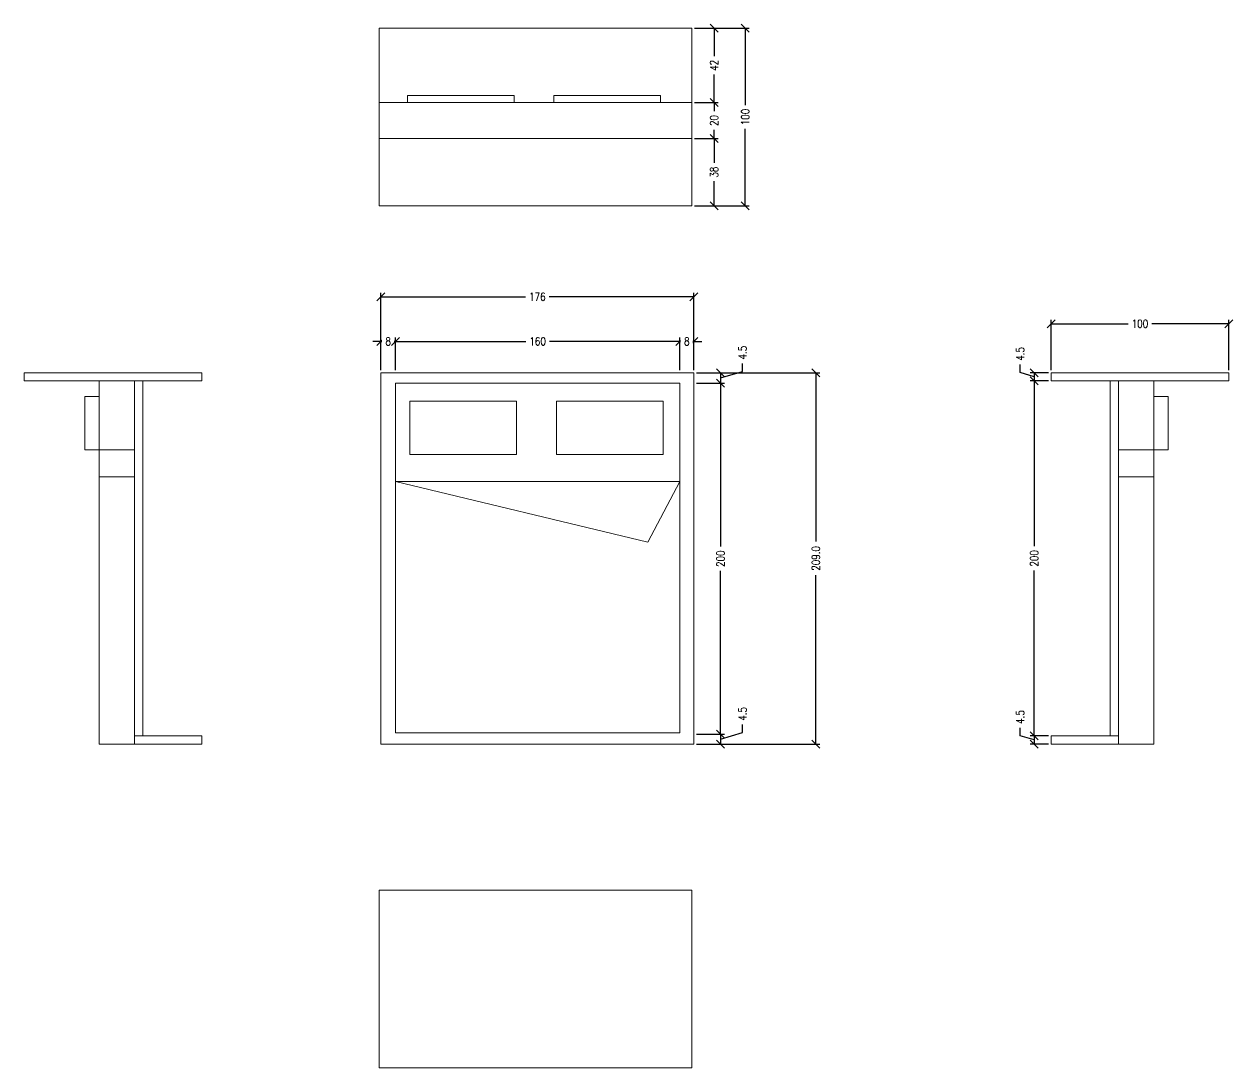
# Model space of a CAD drawing. Header units: inches. Extents: x 157 to 1857, y 42 to 911.
# Drawn here: x 157 to 836, y 42 to 629 of the extents above; entities that cross this region are included whole.
import ezdxf

# ---------------------------------------------------------------- set-up
doc = ezdxf.new("R2010")
doc.units = ezdxf.units.IN
doc.header["$MEASUREMENT"] = 0
doc.layers.add('Arredi', color=3, linetype='Continuous', lineweight=15)
doc.layers.add('quote', color=1, linetype='Continuous', lineweight=15)
doc.styles.add('E-ROMANS', font='romans.shx', dxfattribs={"width": 0.8})
doc.dimstyles.new('E-0050_TICK_18', dxfattribs={"dimscale": 0.001, "dimtxt": 90, "dimasz": 90, "dimexe": 45, "dimexo": 30, "dimgap": 45, "dimtad": 0, "dimzin": 0, "dimdsep": 46, "dimtxsty": 'E-ROMANS', "dimblk": 'OBLIQUE', "dimcen": 45, "dimclrd": 256, "dimclre": 256, "dimclrt": 256, "dimadec": 0, "dimazin": 0, "dimtfac": 1, "dimtmove": 1, "dimatfit": 3, "dimldrblk": 'OPEN90', "dimfxl": 1, "dimtfill": 1, "dimtolj": 1, "dimtzin": 0, "dimarcsym": 0})

# ---------------------------------------------------------------- blocks, each defined once
blk = doc.blocks.new('_Oblique')
at = {"color": 0, "linetype": 'ByBlock', "lineweight": -2}
blk.add_line((-0.5, -0.5), (0.5, 0.5), dxfattribs=at)
blk = doc.blocks.new('*D16')
at = {"layer": 'Defpoints', "color": 0, "transparency": 16777216}
for p in [(533.29, 433.35), (533.29, 427.39), (548.33, 427.39)]:
    blk.add_point(p, dxfattribs=at)
at = {"layer": 'quote', "lineweight": -2, "transparency": 16777216}
for p, q in [((560.71, 434.08), (560.71, 438.58)), ((534.79, 433.35), (550.58, 433.35)), ((548.33, 430.37), (560.71, 434.08)), ((548.33, 433.35), (548.33, 427.39)), ((534.79, 427.39), (550.58, 427.39))]:
    blk.add_line(p, q, dxfattribs=at)
at = {"layer": 'quote', "lineweight": -2, "transparency": 16777216, "xscale": 4.5, "yscale": 4.5, "zscale": 4.5}
for p, rotation in [((548.33, 433.35), 90), ((548.33, 427.39), 270)]:
    blk.add_blockref('_Oblique', p, dxfattribs=dict(at, rotation=rotation))
at = {"layer": 'quote', "transparency": 16777216, "insert": (560.71, 444.6), "char_height": 4.5, "attachment_point": 5, "rotation": 90, "style": 'E-ROMANS', "bg_fill": 3, "box_fill_scale": 1.25, "bg_fill_color": 256, "bg_fill_true_color": 13158600, "bg_fill_transparency": 0}
blk.add_mtext('\\A1;4.5', dxfattribs=at)
blk = doc.blocks.new('_Open90')
at = {"color": 0, "linetype": 'ByBlock', "lineweight": -2}
for p, q in [((0, 0), (-1, 0)), ((-0.5, 0.5), (0, 0)), ((0, 0), (-0.5, -0.5))]:
    blk.add_line(p, q, dxfattribs=at)
blk = doc.blocks.new('*D17')
at = {"layer": 'Defpoints', "color": 0, "transparency": 16777216}
for p in [(533.29, 427.39), (533.29, 229.93), (548.33, 229.93)]:
    blk.add_point(p, dxfattribs=at)
at = {"layer": 'quote', "lineweight": -2, "transparency": 16777216}
for p, q in [((534.79, 427.39), (550.58, 427.39)), ((548.33, 427.39), (548.33, 335.54)), ((548.33, 229.93), (548.33, 321.78)), ((534.79, 229.93), (550.58, 229.93))]:
    blk.add_line(p, q, dxfattribs=at)
at = {"layer": 'quote', "lineweight": -2, "transparency": 16777216, "xscale": 4.5, "yscale": 4.5, "zscale": 4.5}
for p, rotation in [((548.33, 427.39), 90), ((548.33, 229.93), 270)]:
    blk.add_blockref('_Oblique', p, dxfattribs=dict(at, rotation=rotation))
at = {"layer": 'quote', "transparency": 16777216, "insert": (548.33, 328.66), "char_height": 4.5, "attachment_point": 5, "rotation": 90, "style": 'E-ROMANS', "bg_fill": 3, "box_fill_scale": 1.25, "bg_fill_color": 256, "bg_fill_true_color": 13158600, "bg_fill_transparency": 0}
blk.add_mtext('\\A1;200', dxfattribs=at)
blk = doc.blocks.new('*D18')
at = {"layer": 'Defpoints', "color": 0, "transparency": 16777216}
for p in [(533.29, 229.93), (533.29, 224.35), (548.33, 224.35)]:
    blk.add_point(p, dxfattribs=at)
at = {"layer": 'quote', "lineweight": -2, "transparency": 16777216}
for p, q in [((560.71, 230.85), (560.71, 235.35)), ((534.79, 229.93), (550.58, 229.93)), ((548.33, 227.14), (560.71, 230.85)), ((548.33, 229.93), (548.33, 224.35)), ((534.79, 224.35), (550.58, 224.35))]:
    blk.add_line(p, q, dxfattribs=at)
at = {"layer": 'quote', "lineweight": -2, "transparency": 16777216, "xscale": 4.5, "yscale": 4.5, "zscale": 4.5}
for p, rotation in [((548.33, 229.93), 90), ((548.33, 224.35), 270)]:
    blk.add_blockref('_Oblique', p, dxfattribs=dict(at, rotation=rotation))
at = {"layer": 'quote', "transparency": 16777216, "insert": (560.71, 241.37), "char_height": 4.5, "attachment_point": 5, "rotation": 90, "style": 'E-ROMANS', "bg_fill": 3, "box_fill_scale": 1.25, "bg_fill_color": 256, "bg_fill_true_color": 13158600, "bg_fill_transparency": 0}
blk.add_mtext('\\A1;4.5', dxfattribs=at)
blk = doc.blocks.new('*D19')
at = {"layer": 'Defpoints', "color": 0, "transparency": 16777216}
for p in [(533.29, 433.35), (533.29, 224.35), (601.95, 224.35)]:
    blk.add_point(p, dxfattribs=at)
at = {"layer": 'quote', "lineweight": -2, "transparency": 16777216}
for p, q in [((534.79, 433.35), (604.2, 433.35)), ((601.95, 433.35), (601.95, 338.3)), ((601.95, 224.35), (601.95, 319.4)), ((534.79, 224.35), (604.2, 224.35))]:
    blk.add_line(p, q, dxfattribs=at)
at = {"layer": 'quote', "lineweight": -2, "transparency": 16777216, "xscale": 4.5, "yscale": 4.5, "zscale": 4.5}
for p, rotation in [((601.95, 433.35), 90), ((601.95, 224.35), 270)]:
    blk.add_blockref('_Oblique', p, dxfattribs=dict(at, rotation=rotation))
at = {"layer": 'quote', "transparency": 16777216, "insert": (601.95, 328.85), "char_height": 4.5, "attachment_point": 5, "rotation": 90, "style": 'E-ROMANS', "bg_fill": 3, "box_fill_scale": 1.25, "bg_fill_color": 256, "bg_fill_true_color": 13158600, "bg_fill_transparency": 0}
blk.add_mtext('\\A1;209.0', dxfattribs=at)
blk = doc.blocks.new('*D20')
at = {"layer": 'Defpoints', "color": 0, "transparency": 16777216}
for p in [(533.29, 476.06), (357.29, 433.35), (533.29, 433.35)]:
    blk.add_point(p, dxfattribs=at)
at = {"layer": 'quote', "lineweight": -2, "transparency": 16777216}
for p, q in [((357.29, 434.85), (357.29, 478.31)), ((357.29, 476.06), (438.67, 476.06)), ((533.29, 476.06), (451.91, 476.06)), ((533.29, 434.85), (533.29, 478.31))]:
    blk.add_line(p, q, dxfattribs=at)
at = {"layer": 'quote', "lineweight": -2, "transparency": 16777216, "xscale": 4.5, "yscale": 4.5, "zscale": 4.5, "rotation": 180}
blk.add_blockref('_Oblique', (357.29, 476.06), dxfattribs=at)
at = {"layer": 'quote', "lineweight": -2, "transparency": 16777216, "xscale": 4.5, "yscale": 4.5, "zscale": 4.5}
blk.add_blockref('_Oblique', (533.29, 476.06), dxfattribs=at)
at = {"layer": 'quote', "transparency": 16777216, "insert": (445.29, 476.06), "char_height": 4.5, "attachment_point": 5, "style": 'E-ROMANS', "bg_fill": 3, "box_fill_scale": 1.25, "bg_fill_color": 256, "bg_fill_true_color": 13158600, "bg_fill_transparency": 0}
blk.add_mtext('\\A1;176', dxfattribs=at)
blk = doc.blocks.new('*D21')
at = {"layer": 'Defpoints', "color": 0, "transparency": 16777216}
for p in [(357.29, 433.35), (365.45, 433.35)]:
    blk.add_point(p, dxfattribs=at)
at = {"layer": 'quote', "lineweight": -2, "transparency": 16777216}
for p, q in [((357.29, 450.96), (352.79, 450.96)), ((357.29, 434.85), (357.29, 453.21)), ((357.29, 450.96), (357.92, 450.96)), ((365.45, 450.96), (364.82, 450.96)), ((365.45, 434.85), (365.45, 453.21)), ((365.45, 450.96), (369.95, 450.96))]:
    blk.add_line(p, q, dxfattribs=at)
at = {"layer": 'quote', "lineweight": -2, "transparency": 16777216, "xscale": 4.5, "yscale": 4.5, "zscale": 4.5}
blk.add_blockref('_Oblique', (357.29, 450.96), dxfattribs=at)
at = {"layer": 'quote', "lineweight": -2, "transparency": 16777216, "xscale": 4.5, "yscale": 4.5, "zscale": 4.5, "rotation": 180}
blk.add_blockref('_Oblique', (365.45, 450.96), dxfattribs=at)
at = {"layer": 'quote', "transparency": 16777216, "insert": (361.37, 450.96), "char_height": 4.5, "attachment_point": 5, "style": 'E-ROMANS', "bg_fill": 3, "box_fill_scale": 1.25, "bg_fill_color": 256, "bg_fill_true_color": 13158600, "bg_fill_transparency": 0}
blk.add_mtext('\\A1;8', dxfattribs=at)
at = {"layer": 'Defpoints', "color": 0, "transparency": 16777216}
blk.add_point((365.45, 450.96), dxfattribs=at)
blk = doc.blocks.new('*D22')
at = {"layer": 'Defpoints', "color": 0, "transparency": 16777216}
for p in [(525.45, 450.96), (365.45, 433.35), (525.45, 433.35)]:
    blk.add_point(p, dxfattribs=at)
at = {"layer": 'quote', "lineweight": -2, "transparency": 16777216}
for p, q in [((365.45, 434.85), (365.45, 453.21)), ((365.45, 450.96), (438.82, 450.96)), ((525.45, 450.96), (452.07, 450.96)), ((525.45, 434.85), (525.45, 453.21))]:
    blk.add_line(p, q, dxfattribs=at)
at = {"layer": 'quote', "lineweight": -2, "transparency": 16777216, "xscale": 4.5, "yscale": 4.5, "zscale": 4.5, "rotation": 180}
blk.add_blockref('_Oblique', (365.45, 450.96), dxfattribs=at)
at = {"layer": 'quote', "lineweight": -2, "transparency": 16777216, "xscale": 4.5, "yscale": 4.5, "zscale": 4.5}
blk.add_blockref('_Oblique', (525.45, 450.96), dxfattribs=at)
at = {"layer": 'quote', "transparency": 16777216, "insert": (445.45, 450.96), "char_height": 4.5, "attachment_point": 5, "style": 'E-ROMANS', "bg_fill": 3, "box_fill_scale": 1.25, "bg_fill_color": 256, "bg_fill_true_color": 13158600, "bg_fill_transparency": 0}
blk.add_mtext('\\A1;160', dxfattribs=at)
blk = doc.blocks.new('*D23')
at = {"layer": 'Defpoints', "color": 0, "transparency": 16777216}
for p in [(525.45, 433.35), (533.29, 433.35)]:
    blk.add_point(p, dxfattribs=at)
at = {"layer": 'quote', "lineweight": -2, "transparency": 16777216}
for p, q in [((525.45, 450.96), (520.95, 450.96)), ((525.45, 434.85), (525.45, 453.21)), ((525.45, 450.96), (525.92, 450.96)), ((533.29, 450.96), (532.82, 450.96)), ((533.29, 434.85), (533.29, 453.21)), ((533.29, 450.96), (537.79, 450.96))]:
    blk.add_line(p, q, dxfattribs=at)
at = {"layer": 'quote', "lineweight": -2, "transparency": 16777216, "xscale": 4.5, "yscale": 4.5, "zscale": 4.5}
blk.add_blockref('_Oblique', (525.45, 450.96), dxfattribs=at)
at = {"layer": 'quote', "lineweight": -2, "transparency": 16777216, "xscale": 4.5, "yscale": 4.5, "zscale": 4.5, "rotation": 180}
blk.add_blockref('_Oblique', (533.29, 450.96), dxfattribs=at)
at = {"layer": 'quote', "transparency": 16777216, "insert": (529.37, 450.96), "char_height": 4.5, "attachment_point": 5, "style": 'E-ROMANS', "bg_fill": 3, "box_fill_scale": 1.25, "bg_fill_color": 256, "bg_fill_true_color": 13158600, "bg_fill_transparency": 0}
blk.add_mtext('\\A1;8', dxfattribs=at)
at = {"layer": 'Defpoints', "color": 0, "transparency": 16777216}
blk.add_point((533.29, 450.96), dxfattribs=at)
blk = doc.blocks.new('*D25')
at = {"layer": 'Defpoints', "color": 0, "transparency": 16777216}
for p in [(532.22, 627.2), (532.22, 527.2), (562.26, 527.2)]:
    blk.add_point(p, dxfattribs=at)
at = {"layer": 'quote', "lineweight": -2, "transparency": 16777216}
for p, q in [((533.72, 627.2), (564.51, 627.2)), ((562.26, 627.2), (562.26, 583.82)), ((562.26, 527.2), (562.26, 570.58)), ((533.72, 527.2), (564.51, 527.2))]:
    blk.add_line(p, q, dxfattribs=at)
at = {"layer": 'quote', "lineweight": -2, "transparency": 16777216, "xscale": 4.5, "yscale": 4.5, "zscale": 4.5}
for p, rotation in [((562.26, 627.2), 90), ((562.26, 527.2), 270)]:
    blk.add_blockref('_Oblique', p, dxfattribs=dict(at, rotation=rotation))
at = {"layer": 'quote', "transparency": 16777216, "insert": (562.26, 577.2), "char_height": 4.5, "attachment_point": 5, "rotation": 90, "style": 'E-ROMANS', "bg_fill": 3, "box_fill_scale": 1.25, "bg_fill_color": 256, "bg_fill_true_color": 13158600, "bg_fill_transparency": 0}
blk.add_mtext('\\A1;100', dxfattribs=at)
blk = doc.blocks.new('*D26')
at = {"layer": 'Defpoints', "color": 0, "transparency": 16777216}
for p in [(532.22, 627.2), (532.17, 585.29), (544.69, 585.29)]:
    blk.add_point(p, dxfattribs=at)
at = {"layer": 'quote', "lineweight": -2, "transparency": 16777216}
for p, q in [((533.72, 627.2), (546.94, 627.2)), ((544.69, 627.2), (544.69, 611.41)), ((544.69, 585.29), (544.69, 601.08)), ((533.67, 585.29), (546.94, 585.29))]:
    blk.add_line(p, q, dxfattribs=at)
at = {"layer": 'quote', "lineweight": -2, "transparency": 16777216, "xscale": 4.5, "yscale": 4.5, "zscale": 4.5}
for p, rotation in [((544.69, 627.2), 90), ((544.69, 585.29), 270)]:
    blk.add_blockref('_Oblique', p, dxfattribs=dict(at, rotation=rotation))
at = {"layer": 'quote', "transparency": 16777216, "insert": (544.69, 606.24), "char_height": 4.5, "attachment_point": 5, "rotation": 90, "style": 'E-ROMANS', "bg_fill": 3, "box_fill_scale": 1.25, "bg_fill_color": 256, "bg_fill_true_color": 13158600, "bg_fill_transparency": 0}
blk.add_mtext('\\A1;42', dxfattribs=at)
blk = doc.blocks.new('*D27')
at = {"layer": 'Defpoints', "color": 0, "transparency": 16777216}
for p in [(532.17, 585.29), (532.22, 565.2), (544.69, 565.2)]:
    blk.add_point(p, dxfattribs=at)
at = {"layer": 'quote', "lineweight": -2, "transparency": 16777216}
for p, q in [((533.67, 585.29), (546.94, 585.29)), ((544.69, 585.29), (544.69, 580.41)), ((533.72, 565.2), (546.94, 565.2)), ((544.69, 565.2), (544.69, 570.08))]:
    blk.add_line(p, q, dxfattribs=at)
at = {"layer": 'quote', "lineweight": -2, "transparency": 16777216, "xscale": 4.5, "yscale": 4.5, "zscale": 4.5}
for p, rotation in [((544.69, 585.29), 90), ((544.69, 565.2), 270)]:
    blk.add_blockref('_Oblique', p, dxfattribs=dict(at, rotation=rotation))
at = {"layer": 'quote', "transparency": 16777216, "insert": (544.69, 575.24), "char_height": 4.5, "attachment_point": 5, "rotation": 90, "style": 'E-ROMANS', "bg_fill": 3, "box_fill_scale": 1.25, "bg_fill_color": 256, "bg_fill_true_color": 13158600, "bg_fill_transparency": 0}
blk.add_mtext('\\A1;20', dxfattribs=at)
blk = doc.blocks.new('*D28')
at = {"layer": 'Defpoints', "color": 0, "transparency": 16777216}
for p in [(532.22, 565.2), (532.22, 527.2), (544.69, 527.2)]:
    blk.add_point(p, dxfattribs=at)
at = {"layer": 'quote', "lineweight": -2, "transparency": 16777216}
for p, q in [((533.72, 565.2), (546.94, 565.2)), ((544.69, 565.2), (544.69, 551.36)), ((544.69, 527.2), (544.69, 541.03)), ((533.72, 527.2), (546.94, 527.2))]:
    blk.add_line(p, q, dxfattribs=at)
at = {"layer": 'quote', "lineweight": -2, "transparency": 16777216, "xscale": 4.5, "yscale": 4.5, "zscale": 4.5}
for p, rotation in [((544.69, 565.2), 90), ((544.69, 527.2), 270)]:
    blk.add_blockref('_Oblique', p, dxfattribs=dict(at, rotation=rotation))
at = {"layer": 'quote', "transparency": 16777216, "insert": (544.69, 546.2), "char_height": 4.5, "attachment_point": 5, "rotation": 90, "style": 'E-ROMANS', "bg_fill": 3, "box_fill_scale": 1.25, "bg_fill_color": 256, "bg_fill_true_color": 13158600, "bg_fill_transparency": 0}
blk.add_mtext('\\A1;38', dxfattribs=at)
blk = doc.blocks.new('*D29')
at = {"layer": 'Defpoints', "color": 0, "transparency": 16777216}
for p in [(734.24, 460.91), (734.24, 433.35), (834.24, 433.35)]:
    blk.add_point(p, dxfattribs=at)
at = {"layer": 'quote', "lineweight": -2, "transparency": 16777216}
for p, q in [((734.24, 434.85), (734.24, 463.16)), ((834.24, 434.85), (834.24, 463.16)), ((734.24, 460.91), (777.61, 460.91)), ((834.24, 460.91), (790.86, 460.91))]:
    blk.add_line(p, q, dxfattribs=at)
at = {"layer": 'quote', "lineweight": -2, "transparency": 16777216, "xscale": 4.5, "yscale": 4.5, "zscale": 4.5, "rotation": 180}
blk.add_blockref('_Oblique', (734.24, 460.91), dxfattribs=at)
at = {"layer": 'quote', "lineweight": -2, "transparency": 16777216, "xscale": 4.5, "yscale": 4.5, "zscale": 4.5}
blk.add_blockref('_Oblique', (834.24, 460.91), dxfattribs=at)
at = {"layer": 'quote', "transparency": 16777216, "insert": (784.24, 460.91), "char_height": 4.5, "attachment_point": 5, "style": 'E-ROMANS', "bg_fill": 3, "box_fill_scale": 1.25, "bg_fill_color": 256, "bg_fill_true_color": 13158600, "bg_fill_transparency": 0}
blk.add_mtext('\\A1;100', dxfattribs=at)
blk = doc.blocks.new('*D30')
at = {"layer": 'Defpoints', "color": 0, "transparency": 16777216}
for p in [(724.77, 428.67), (734.24, 433.35), (734.24, 428.67)]:
    blk.add_point(p, dxfattribs=at)
at = {"layer": 'quote', "lineweight": -2, "transparency": 16777216}
for p, q in [((716.9, 433.37), (716.9, 437.87)), ((724.77, 431.01), (716.9, 433.37)), ((732.74, 433.35), (722.52, 433.35)), ((732.74, 428.67), (722.52, 428.67)), ((724.77, 433.35), (724.77, 428.67))]:
    blk.add_line(p, q, dxfattribs=at)
at = {"layer": 'quote', "lineweight": -2, "transparency": 16777216, "xscale": 4.5, "yscale": 4.5, "zscale": 4.5, "rotation": 270}
blk.add_blockref('_Oblique', (724.77, 428.67), dxfattribs=at)
at = {"layer": 'quote', "transparency": 16777216, "insert": (716.9, 443.89), "char_height": 4.5, "attachment_point": 5, "rotation": 90, "style": 'E-ROMANS', "bg_fill": 3, "box_fill_scale": 1.25, "bg_fill_color": 256, "bg_fill_true_color": 13158600, "bg_fill_transparency": 0}
blk.add_mtext('\\A1;4.5', dxfattribs=at)
at = {"layer": 'quote', "lineweight": -2, "transparency": 16777216, "xscale": 4.5, "yscale": 4.5, "zscale": 4.5, "rotation": 90}
blk.add_blockref('_Oblique', (724.77, 433.35), dxfattribs=at)
blk = doc.blocks.new('*D31')
at = {"layer": 'Defpoints', "color": 0, "transparency": 16777216}
for p in [(734.24, 428.67), (724.77, 229.02), (734.24, 229.02)]:
    blk.add_point(p, dxfattribs=at)
at = {"layer": 'quote', "lineweight": -2, "transparency": 16777216}
for p, q in [((732.74, 428.67), (722.52, 428.67)), ((724.77, 428.67), (724.77, 335.72)), ((724.77, 229.02), (724.77, 321.97)), ((732.74, 229.02), (722.52, 229.02))]:
    blk.add_line(p, q, dxfattribs=at)
at = {"layer": 'quote', "lineweight": -2, "transparency": 16777216, "xscale": 4.5, "yscale": 4.5, "zscale": 4.5}
for p, rotation in [((724.77, 428.67), 90), ((724.77, 229.02), 270)]:
    blk.add_blockref('_Oblique', p, dxfattribs=dict(at, rotation=rotation))
at = {"layer": 'quote', "transparency": 16777216, "insert": (724.77, 328.85), "char_height": 4.5, "attachment_point": 5, "rotation": 90, "style": 'E-ROMANS', "bg_fill": 3, "box_fill_scale": 1.25, "bg_fill_color": 256, "bg_fill_true_color": 13158600, "bg_fill_transparency": 0}
blk.add_mtext('\\A1;200', dxfattribs=at)
blk = doc.blocks.new('*D32')
at = {"layer": 'Defpoints', "color": 0, "transparency": 16777216}
for p in [(734.24, 229.02), (724.77, 224.35), (734.24, 224.35)]:
    blk.add_point(p, dxfattribs=at)
at = {"layer": 'quote', "lineweight": -2, "transparency": 16777216}
for p, q in [((716.9, 229.05), (716.9, 233.55)), ((724.77, 226.68), (716.9, 229.05)), ((732.74, 229.02), (722.52, 229.02)), ((724.77, 229.02), (724.77, 224.35)), ((732.74, 224.35), (722.52, 224.35))]:
    blk.add_line(p, q, dxfattribs=at)
at = {"layer": 'quote', "lineweight": -2, "transparency": 16777216, "xscale": 4.5, "yscale": 4.5, "zscale": 4.5, "rotation": 270}
blk.add_blockref('_Oblique', (724.77, 224.35), dxfattribs=at)
at = {"layer": 'quote', "transparency": 16777216, "insert": (716.9, 239.57), "char_height": 4.5, "attachment_point": 5, "rotation": 90, "style": 'E-ROMANS', "bg_fill": 3, "box_fill_scale": 1.25, "bg_fill_color": 256, "bg_fill_true_color": 13158600, "bg_fill_transparency": 0}
blk.add_mtext('\\A1;4.5', dxfattribs=at)
at = {"layer": 'quote', "lineweight": -2, "transparency": 16777216, "xscale": 4.5, "yscale": 4.5, "zscale": 4.5, "rotation": 90}
blk.add_blockref('_Oblique', (724.77, 229.02), dxfattribs=at)

msp = doc.modelspace()

# ---------------------------------------------------------------- linework, layer by layer
at = {"layer": 'Arredi', "color": 0}
for p, q in [((365.446, 372.118), (525.446, 372.118)), ((365.446, 372.118), (507.358, 338.029)), ((507.358, 338.029), (525.446, 372.118))]:
    msp.add_line(p, q, dxfattribs=at)
for points in [[(356.222, 627.199), (356.222, 527.199), (532.222, 527.199), (532.222, 627.199)], [(356.222, 565.199), (532.168, 565.199), (532.168, 585.289), (356.222, 585.289)], [(372.173, 585.289), (432.173, 585.289), (432.173, 589.334), (372.173, 589.334)], [(454.627, 585.289), (514.627, 585.289), (514.627, 589.334), (454.627, 589.334)], [(356.222, 527.199), (532.222, 527.199), (532.222, 565.199), (356.222, 565.199)], [(356.222, 565.199), (356.222, 565.199), (356.222, 545.199), (356.222, 545.199)], [(256.633, 433.346), (156.633, 433.346), (156.633, 428.67), (256.633, 428.67)], [(218.755, 224.382), (198.755, 224.382), (198.755, 428.67), (218.755, 428.67)], [(223.431, 229.021), (223.431, 428.67), (218.755, 428.67), (218.755, 229.021)], [(357.29, 433.346), (357.29, 224.346), (533.29, 224.346), (533.29, 433.346)], [(734.236, 433.346), (834.236, 433.346), (834.236, 428.67), (734.236, 428.67)], [(767.439, 229.021), (767.439, 428.67), (772.114, 428.67), (772.114, 229.021)], [(772.114, 224.382), (792.114, 224.382), (792.114, 428.67), (772.114, 428.67)], [(365.446, 427.393), (365.446, 230.732), (525.446, 230.732), (525.446, 427.393)], [(198.755, 419.917), (190.831, 419.917), (190.831, 389.917), (198.755, 389.917)], [(373.556, 387.381), (433.556, 387.381), (433.556, 417.381), (373.556, 417.381)], [(456.01, 387.381), (516.01, 387.381), (516.01, 417.381), (456.01, 417.381)], [(792.114, 419.917), (800.038, 419.917), (800.038, 389.917), (792.114, 389.917)], [(198.755, 389.917), (218.755, 389.917), (218.755, 374.653), (198.755, 374.653)], [(792.114, 389.917), (772.114, 389.917), (772.114, 374.653), (792.114, 374.653)], [(256.633, 229.021), (218.755, 229.021), (218.755, 224.346), (256.633, 224.346)], [(734.236, 229.021), (772.114, 229.021), (772.114, 224.346), (734.236, 224.346)], [(356.222, 142.198), (356.222, 42.198), (532.222, 42.198), (532.222, 142.198)]]:
    msp.add_lwpolyline(points, close=True, dxfattribs=at)

# ---------------------------------------------------------------- next in the draw order: dimensions: what is measured, and where the dimension line sits
at = {"layer": 'quote'}
for base, p1, p2, text, picture, middle in [((562.264, 527.199), (532.222, 627.199), (532.222, 527.199), '100', '*D25', (562.264, 577.199)), ((548.331, 427.393), (533.29, 433.346), (533.29, 427.393), '4.5', '*D16', (560.706, 440.832))]:
    dim = msp.add_linear_dim(base=base, p1=p1, p2=p2, angle=90, text=text, dimstyle='E-0050_TICK_18', override={"dimscale": 0.05}, dxfattribs=at)
    dim.commit()
    dim.dimension.update_dxf_attribs({"geometry": picture, "text_midpoint": middle})
dim = msp.add_linear_dim(base=(734.236, 460.914), p1=(834.236, 433.346), p2=(734.236, 433.346), text='100', dimstyle='E-0050_TICK_18', override={"dimscale": 0.05}, dxfattribs=at)
dim.commit()
dim.dimension.update_dxf_attribs({"geometry": '*D29', "text_midpoint": (784.236, 460.914)})

# ---------------------------------------------------------------- next in the draw order: dimensions: what is measured, and where the dimension line sits
for base, p1, p2, text, picture, middle in [((544.688, 585.289), (532.222, 627.199), (532.168, 585.289), '42', '*D26', (544.688, 606.244)), ((724.774, 428.67), (734.236, 433.346), (734.236, 428.67), '4.5', '*D30', (716.899, 440.12)), ((548.331, 229.929), (533.29, 427.393), (533.29, 229.929), '200', '*D17', (548.331, 328.661))]:
    dim = msp.add_linear_dim(base=base, p1=p1, p2=p2, angle=90, text=text, dimstyle='E-0050_TICK_18', override={"dimscale": 0.05}, dxfattribs=at)
    dim.commit()
    dim.dimension.update_dxf_attribs({"geometry": picture, "text_midpoint": middle})

# ---------------------------------------------------------------- next in the draw order: dimensions: what is measured, and where the dimension line sits
for base, p1, p2, text, picture, middle in [((544.688, 565.199), (532.168, 585.289), (532.222, 565.199), '20', '*D27', (544.688, 575.244)), ((724.774, 229.021), (734.236, 428.67), (734.236, 229.021), '200', '*D31', (724.774, 328.846)), ((548.331, 224.346), (533.29, 229.929), (533.29, 224.346), '4.5', '*D18', (560.706, 237.6))]:
    dim = msp.add_linear_dim(base=base, p1=p1, p2=p2, angle=90, text=text, dimstyle='E-0050_TICK_18', override={"dimscale": 0.05}, dxfattribs=at)
    dim.commit()
    dim.dimension.update_dxf_attribs({"geometry": picture, "text_midpoint": middle})

# ---------------------------------------------------------------- next in the draw order: dimensions: what is measured, and where the dimension line sits
for base, p1, p2, text, picture, middle in [((544.688, 527.199), (532.222, 565.199), (532.222, 527.199), '38', '*D28', (544.688, 546.199)), ((601.948, 224.346), (533.29, 433.346), (533.29, 224.346), '209.0', '*D19', (601.948, 328.846)), ((724.774, 224.346), (734.236, 229.021), (734.236, 224.346), '4.5', '*D32', (716.899, 235.796))]:
    dim = msp.add_linear_dim(base=base, p1=p1, p2=p2, angle=90, text=text, dimstyle='E-0050_TICK_18', override={"dimscale": 0.05}, dxfattribs=at)
    dim.commit()
    dim.dimension.update_dxf_attribs({"geometry": picture, "text_midpoint": middle})

# ---------------------------------------------------------------- next in the draw order: dimensions: what is measured, and where the dimension line sits
dim = msp.add_linear_dim(base=(533.29, 476.062), p1=(357.29, 433.346), p2=(533.29, 433.346), text='176', dimstyle='E-0050_TICK_18', override={"dimscale": 0.05}, dxfattribs=at)
dim.commit()
dim.dimension.update_dxf_attribs({"geometry": '*D20', "text_midpoint": (445.29, 476.062)})

# ---------------------------------------------------------------- next in the draw order: dimensions: what is measured, and where the dimension line sits
dim = msp.add_linear_dim(base=(365.446, 450.958), p1=(357.29, 433.346), p2=(365.446, 433.346), text='8', dimstyle='E-0050_TICK_18', override={"dimscale": 0.05}, dxfattribs=at)
dim.commit()
dim.dimension.update_dxf_attribs({"geometry": '*D21', "text_midpoint": (361.368, 450.958)})

# ---------------------------------------------------------------- next in the draw order: dimensions: what is measured, and where the dimension line sits
dim = msp.add_linear_dim(base=(525.446, 450.958), p1=(365.446, 433.346), p2=(525.446, 433.346), text='160', dimstyle='E-0050_TICK_18', override={"dimscale": 0.05}, dxfattribs=at)
dim.commit()
dim.dimension.update_dxf_attribs({"geometry": '*D22', "text_midpoint": (445.446, 450.958)})

# ---------------------------------------------------------------- next in the draw order: dimensions: what is measured, and where the dimension line sits
dim = msp.add_linear_dim(base=(533.29, 450.958), p1=(525.446, 433.346), p2=(533.29, 433.346), text='8', dimstyle='E-0050_TICK_18', override={"dimscale": 0.05}, dxfattribs=at)
dim.commit()
dim.dimension.update_dxf_attribs({"geometry": '*D23', "text_midpoint": (529.368, 450.958)})

doc.saveas('drawing.dxf')
